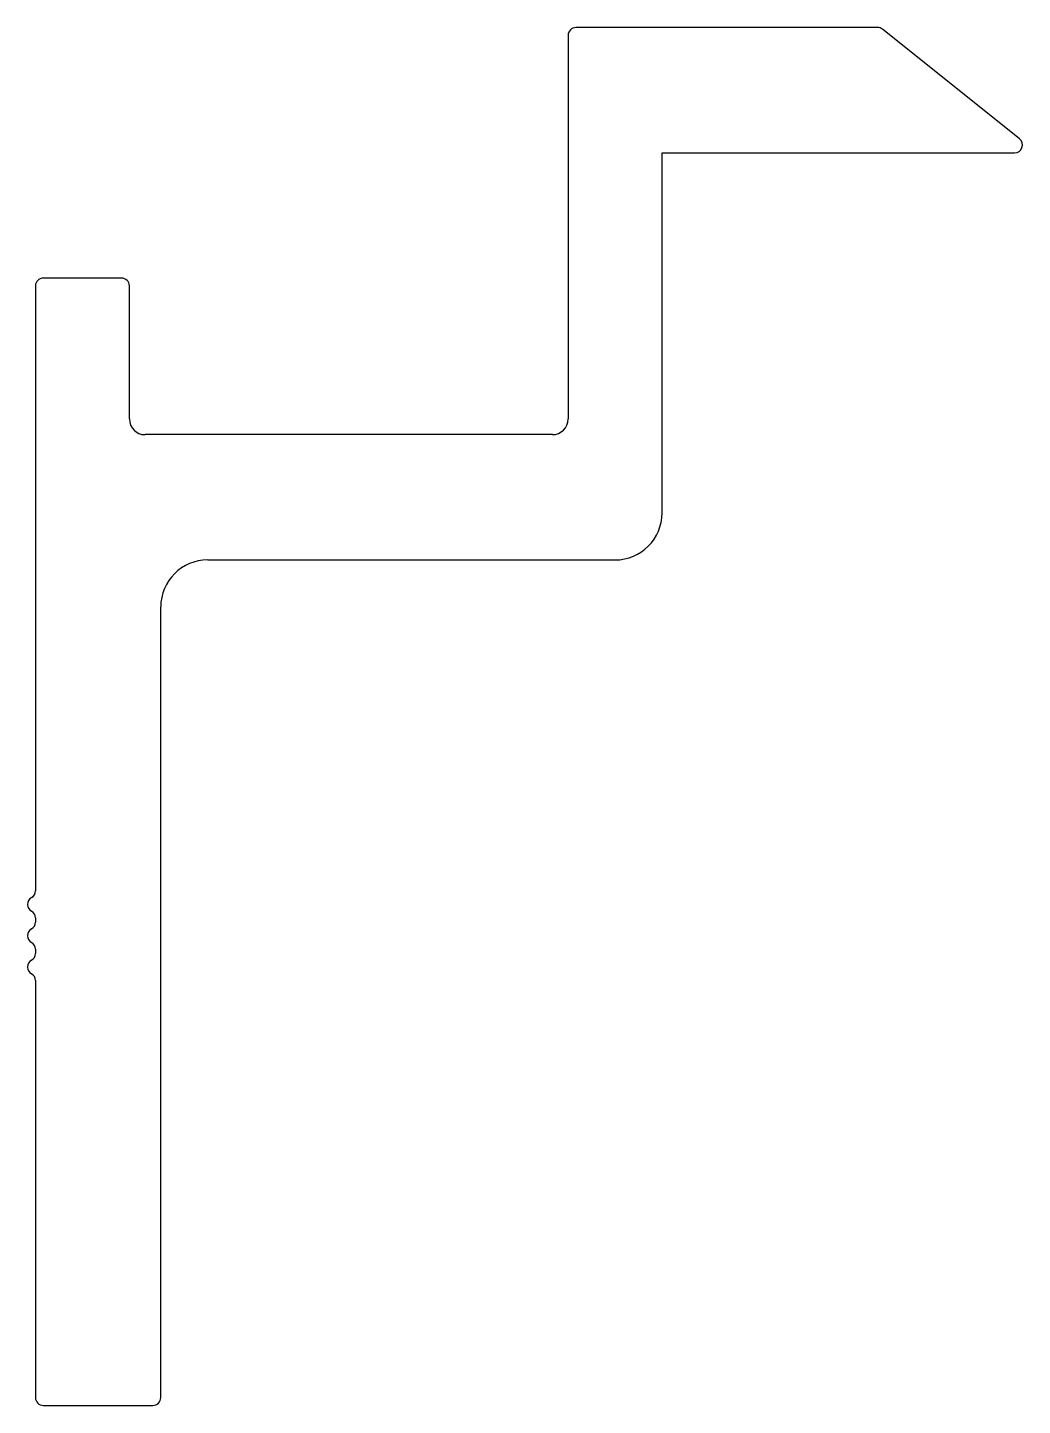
# Model space of a CAD drawing. Extents: x 1768.7 to 1800.4, y 1978.8 to 2022.8.
import ezdxf

# ---------------------------------------------------------------- set-up
doc = ezdxf.new("R2010")
doc.units = 0
doc.layers.get('0').update_dxf_attribs({"linetype": 'CONTINUOUS'})

msp = doc.modelspace()

# ---------------------------------------------------------------- linework, layer by layer
for p, q in [((1795.792, 2022.809), (1786.167, 2022.809)), ((1800.323, 2019.254), (1795.948, 2022.754)), ((1785.917, 2022.559), (1785.917, 2010.309)), ((1788.917, 2007.309), (1788.917, 2018.809)), ((1788.917, 2018.809), (1800.167, 2018.809)), ((1771.667, 2014.809), (1769.167, 2014.809)), ((1768.917, 2014.559), (1768.917, 1995.242)), ((1771.917, 2010.309), (1771.917, 2014.559)), ((1785.417, 2009.809), (1772.417, 2009.809)), ((1774.417, 2005.809), (1787.417, 2005.809)), ((1772.917, 1979.059), (1772.917, 2004.309)), ((1768.917, 1994.376), (1768.917, 1994.242)), ((1768.917, 1993.376), (1768.917, 1993.242)), ((1768.917, 1992.376), (1768.917, 1979.059)), ((1769.167, 1978.809), (1772.667, 1978.809))]:
    msp.add_line(p, q)
for centre, radius, start, end in [((1786.167, 2022.559), 0.25, 90, 180), ((1795.792, 2022.559), 0.25, 51.3402, 90), ((1800.167, 2019.059), 0.25, 270, 51.3402), ((1769.167, 2014.559), 0.25, 90, 180), ((1771.667, 2014.559), 0.25, 0, 90), ((1772.417, 2010.309), 0.5, 180, 270), ((1785.417, 2010.309), 0.5, 270, 360), ((1787.417, 2007.309), 1.5, 270, 0), ((1774.417, 2004.309), 1.5, 90, 180), ((1768.917, 1994.809), 0.25, 120, 240), ((1768.667, 1995.242), 0.25, 300, 0), ((1768.667, 1994.376), 0.25, 0, 60), ((1768.667, 1994.242), 0.25, 300, 0), ((1768.917, 1993.809), 0.25, 120, 240), ((1768.667, 1993.376), 0.25, 0, 60), ((1768.667, 1993.242), 0.25, 300, 0), ((1768.917, 1992.809), 0.25, 120, 240), ((1768.667, 1992.376), 0.25, 0, 60), ((1769.167, 1979.059), 0.25, 180, 270), ((1772.667, 1979.059), 0.25, 270, 0)]:
    msp.add_arc(centre, radius, start, end)

doc.saveas('drawing.dxf')
